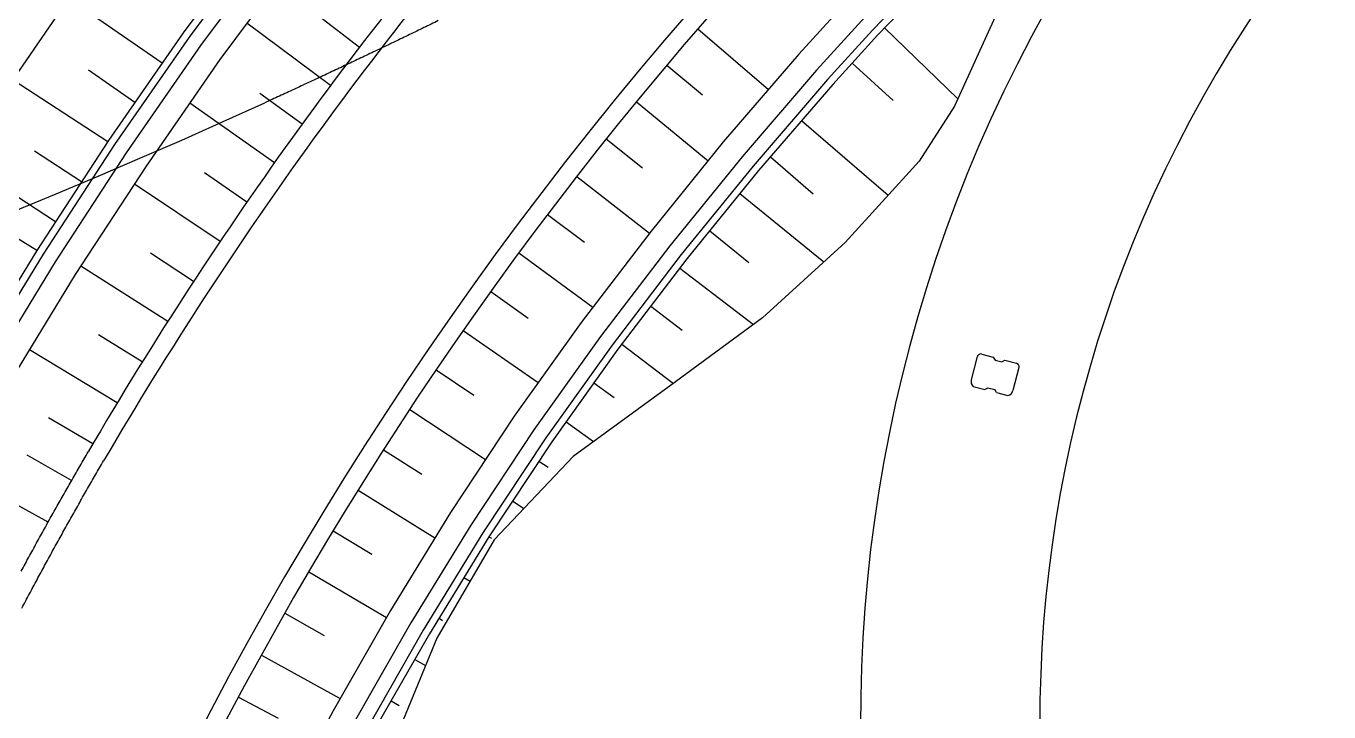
# Model space of a CAD drawing. Header units: inches. Extents: x 499362 to 502582, y 2541888 to 2545349.
# Drawn here: x 501155.8 to 501210.3, y 2543655.2 to 2543683.9 of the extents above; entities that cross this region are included whole.
import ezdxf

# ---------------------------------------------------------------- set-up
doc = ezdxf.new("R2010")
doc.units = ezdxf.units.IN
doc.layers.add('0-段落划分', color=2, linetype='Continuous')
doc.layers.add('桥-立柱', color=5, linetype='Continuous')

# ---------------------------------------------------------------- blocks, each defined once
blk = doc.blocks.new('A$C035667EC')
at = {"layer": '桥-立柱', "color": 1, "linetype": 'Continuous'}
for p, q in [((501195.738, 2543670.157), (501196.222, 2543670.031)), ((501195.302, 2543669.083), (501195.555, 2543670.05)), ((501196.222, 2543670.031), (501196.293, 2543669.909)), ((501196.293, 2543669.909), (501196.584, 2543669.833)), ((501196.584, 2543669.833), (501196.706, 2543669.904)), ((501196.706, 2543669.904), (501197.189, 2543669.777)), ((501197.296, 2543669.594), (501197.043, 2543668.627)), ((501195.383, 2543668.803), (501195.867, 2543668.676)), ((501195.867, 2543668.676), (501195.989, 2543668.748)), ((501195.989, 2543668.748), (501196.279, 2543668.672)), ((501196.351, 2543668.55), (501196.279, 2543668.672)), ((501196.351, 2543668.55), (501196.834, 2543668.423))]:
    blk.add_line(p, q, dxfattribs=at)
for centre, radius, start, end in [((501195.7, 2543670.012), 0.15, 75.3158, 165.3158), ((501197.151, 2543669.632), 0.15, 345.3158, 75.3158), ((501195.554, 2543669.005), 0.264, 162.7356, 229.8236), ((501196.785, 2543668.682), 0.264, 280.8081, 347.8961)]:
    blk.add_arc(centre, radius, start, end, dxfattribs=at)
blk = doc.blocks.new('A$C3A006F90')
at = {"layer": '0-段落划分', "color": 2, "linetype": 'Continuous'}
for p, q in [((501161.452, 2543682.328), (501157.541, 2543685.041)), ((501169.699, 2543682.99), (501167.962, 2543684.319)), ((501168.494, 2543681.394), (501164.999, 2543684)), ((501183.864, 2543683.772), (501186.811, 2543681.223)), ((501191.674, 2543683.801), (501194.74, 2543680.837)), ((501182.566, 2543682.251), (501184.053, 2543680.999)), ((501190.317, 2543682.332), (501192.03, 2543680.768)), ((501159.173, 2543679.04), (501155.21, 2543681.622)), ((501160.312, 2543680.684), (501158.362, 2543682.037)), ((501167.309, 2543679.783), (501165.543, 2543681.066)), ((501166.143, 2543678.158), (501162.607, 2543680.662)), ((501181.288, 2543680.713), (501184.292, 2543678.248)), ((501188.199, 2543679.924), (501191.82, 2543676.809)), ((501180.03, 2543679.158), (501181.547, 2543677.946)), ((501158.081, 2543677.364), (501156.103, 2543678.653)), ((501186.894, 2543678.408), (501188.684, 2543676.868)), ((501156.99, 2543675.688), (501153.039, 2543678.262)), ((501163.872, 2543674.866), (501160.288, 2543677.273)), ((501164.997, 2543676.519), (501163.217, 2543677.747)), ((501178.792, 2543677.587), (501181.839, 2543675.217)), ((501185.618, 2543676.869), (501189.134, 2543674.018)), ((501156.213, 2543674.497), (501154.204, 2543675.724)), ((501177.575, 2543676), (501179.116, 2543674.834)), ((501184.358, 2543675.315), (501186, 2543673.985)), ((501162.766, 2543673.199), (501160.967, 2543674.377)), ((501176.378, 2543674.398), (501179.473, 2543672.118)), ((501161.681, 2543671.519), (501158.048, 2543673.834)), ((501183.11, 2543673.753), (501186.194, 2543671.398)), ((501175.203, 2543672.779), (501176.761, 2543671.663)), ((501181.896, 2543672.163), (501183.207, 2543671.162)), ((501160.617, 2543669.826), (501158.792, 2543670.957)), ((501174.049, 2543671.146), (501177.184, 2543668.961)), ((501159.573, 2543668.12), (501155.897, 2543670.337)), ((501180.683, 2543670.573), (501182.842, 2543668.924)), ((501172.916, 2543669.498), (501174.486, 2543668.434)), ((501179.512, 2543668.952), (501180.361, 2543668.345)), ((501158.551, 2543666.401), (501156.693, 2543667.49)), ((501171.805, 2543667.835), (501174.979, 2543665.743)), ((501178.349, 2543667.325), (501179.502, 2543666.5)), ((501157.66, 2543664.864), (501155.797, 2543665.927)), ((501170.716, 2543666.157), (501172.309, 2543665.137)), ((501177.214, 2543665.679), (501177.595, 2543665.426)), ((501156.677, 2543663.123), (501152.921, 2543665.203)), ((501169.648, 2543664.466), (501172.863, 2543662.467)), ((501176.109, 2543664.011), (501176.582, 2543663.698)), ((501168.603, 2543662.761), (501170.224, 2543661.782)), ((501175.12, 2543662.517), (501175.228, 2543662.451)), ((501167.581, 2543661.042), (501170.835, 2543659.135)), ((501174.076, 2543660.812), (501174.332, 2543660.654)), ((501166.58, 2543659.31), (501168.223, 2543658.376)), ((501173.032, 2543659.106), (501173.18, 2543659.015)), ((501165.603, 2543657.566), (501168.896, 2543655.748)), ((501172.019, 2543657.381), (501172.473, 2543657.121)), ((501164.648, 2543655.808), (501166.305, 2543654.922)), ((501171.025, 2543655.645), (501171.365, 2543655.451))]:
    blk.add_line(p, q, dxfattribs=at)
at = {"layer": '0-段落划分', "color": 2, "flags": 128}
for points in [[(501173.001, 2543684.109, 0.00026), (501172.701, 2543683.962, 0.000262), (501172.4, 2543683.816, 0.000264), (501172.1, 2543683.669, 0.000265), (501171.799, 2543683.524, 0.000267), (501171.498, 2543683.378, 0.000269), (501171.196, 2543683.233, 0.00027), (501170.895, 2543683.088, 0.000272), (501170.594, 2543682.943, 0.000274), (501170.292, 2543682.799, 0.000275), (501169.99, 2543682.655, 0.000277), (501169.688, 2543682.511, 0.000279), (501169.386, 2543682.368, 0.00028), (501169.084, 2543682.225, 0.000282), (501168.781, 2543682.082, 0.000284), (501168.478, 2543681.94, 0.000286), (501168.176, 2543681.798, 0.000287), (501167.873, 2543681.656, 0.000289), (501167.569, 2543681.515, 0.000291), (501167.266, 2543681.374, 0.000292), (501166.963, 2543681.233, 0.000294), (501166.659, 2543681.093, 0.000296), (501166.355, 2543680.953, 0.000297), (501166.051, 2543680.813, 0.000298), (501165.748, 2543680.674, 0.000298)], [(501155.555, 2543661.071, 0.000513), (501155.715, 2543661.367, 0.000513), (501155.875, 2543661.663, 0.000514), (501156.036, 2543661.959, 0.000515), (501156.198, 2543662.255, 0.000516), (501156.36, 2543662.55, 0.000517), (501156.523, 2543662.845, 0.000517), (501156.687, 2543663.139, 0.000518), (501156.851, 2543663.433, 0.000519), (501157.016, 2543663.727, 0.00052), (501157.181, 2543664.021, 0.000521), (501157.347, 2543664.314, 0.000521), (501157.513, 2543664.607, 0.000522), (501157.68, 2543664.899, 0.000523), (501157.848, 2543665.192, 0.000524), (501158.016, 2543665.484, 0.000524), (501158.185, 2543665.775, 0.00052), (501158.353, 2543666.063, 0.00052)], [(501155.584, 2543659.532, 0.000505), (501155.741, 2543659.828, 0.000506), (501155.898, 2543660.124, 0.000507), (501156.056, 2543660.42, 0.000507), (501156.215, 2543660.715, 0.000508), (501156.374, 2543661.01, 0.000509), (501156.534, 2543661.305, 0.00051), (501156.694, 2543661.6, 0.00051), (501156.855, 2543661.894, 0.000511), (501157.017, 2543662.188, 0.000512), (501157.179, 2543662.481, 0.000513), (501157.342, 2543662.774, 0.000513), (501157.505, 2543663.067, 0.000514), (501157.669, 2543663.36, 0.000515), (501157.834, 2543663.652, 0.000516), (501157.999, 2543663.944, 0.000517), (501158.165, 2543664.236, 0.000517), (501158.331, 2543664.527, 0.000518), (501158.498, 2543664.818, 0.000519), (501158.666, 2543665.108, 0.00052), (501158.834, 2543665.398, 0.000517), (501159.002, 2543665.686)]]:
    blk.add_lwpolyline(points, format="xyb", dxfattribs=at)
at = {"layer": '0-段落划分', "color": 2, "linetype": 'Continuous', "flags": 128}
for points in [[(501165.551, 2543695.634), (501165.322, 2543695.366), (501161.812, 2543690.95), (501158.473, 2543686.405), (501155.293, 2543681.75), (501152.235, 2543677.017), (501152.235, 2543677.017)], [(501174.026, 2543695.182), (501170.493, 2543691.066), (501167.104, 2543686.83), (501163.867, 2543682.478), (501160.777, 2543678.023), (501157.817, 2543673.48), (501157.817, 2543673.48)], [(501200.34, 2543695.026), (501196.807, 2543691.672), (501193.348, 2543688.265), (501189.986, 2543684.787), (501188.083, 2543682.701)], [(501201.021, 2543694.295), (501197.503, 2543690.956), (501194.063, 2543687.567), (501190.721, 2543684.11), (501188.83, 2543682.038)], [(501201.021, 2543694.295), (501197.503, 2543690.956), (501194.063, 2543687.567), (501190.721, 2543684.11), (501188.83, 2543682.038)], [(501201.43, 2543693.856), (501197.922, 2543690.526), (501194.493, 2543687.148), (501191.163, 2543683.704), (501189.279, 2543681.64)], [(501201.43, 2543693.856), (501197.922, 2543690.526), (501194.493, 2543687.148), (501191.163, 2543683.704), (501189.279, 2543681.64)], [(501201.635, 2543693.636), (501198.131, 2543690.311), (501194.708, 2543686.939), (501191.383, 2543683.5), (501189.503, 2543681.44)], [(501171.221, 2543693.447), (501169.725, 2543691.704), (501166.316, 2543687.444), (501163.059, 2543683.066), (501159.95, 2543678.584), (501156.974, 2543674.015), (501156.974, 2543674.015)], [(501171.221, 2543693.447), (501169.725, 2543691.704), (501166.316, 2543687.444), (501163.059, 2543683.066), (501159.95, 2543678.584), (501156.974, 2543674.015), (501156.974, 2543674.015)], [(501202.503, 2543692.703), (501199.191, 2543689.223), (501196.648, 2543685.046), (501194.603, 2543680.534), (501193.115, 2543678.234)], [(501169.525, 2543692.394), (501169.263, 2543692.088), (501165.843, 2543687.812), (501162.574, 2543683.42), (501159.454, 2543678.922), (501156.467, 2543674.336), (501156.467, 2543674.336)], [(501169.525, 2543692.394), (501169.263, 2543692.088), (501165.843, 2543687.812), (501162.574, 2543683.42), (501159.454, 2543678.922), (501156.467, 2543674.336), (501156.467, 2543674.336)], [(501168.726, 2543691.897), (501165.606, 2543687.996), (501162.332, 2543683.596), (501159.206, 2543679.09), (501156.213, 2543674.497), (501156.213, 2543674.497)], [(501188.083, 2543682.701), (501184.94, 2543679.049), (501181.907, 2543675.305), (501178.982, 2543671.475), (501176.178, 2543667.554), (501173.516, 2543663.534), (501173.516, 2543663.534)], [(501188.83, 2543682.038), (501185.709, 2543678.41), (501182.695, 2543674.692), (501179.79, 2543670.887), (501177.004, 2543666.992), (501174.36, 2543662.999), (501174.36, 2543662.999)], [(501188.83, 2543682.038), (501185.709, 2543678.41), (501182.695, 2543674.692), (501179.79, 2543670.887), (501177.004, 2543666.992), (501174.36, 2543662.999), (501174.36, 2543662.999)], [(501189.279, 2543681.64), (501186.17, 2543678.026), (501183.168, 2543674.323), (501180.275, 2543670.533), (501177.5, 2543666.655), (501174.866, 2543662.678), (501174.866, 2543662.678)], [(501189.279, 2543681.64), (501186.17, 2543678.026), (501183.168, 2543674.323), (501180.275, 2543670.533), (501177.5, 2543666.655), (501174.866, 2543662.678), (501174.866, 2543662.678)], [(501189.503, 2543681.44), (501186.4, 2543677.835), (501183.405, 2543674.139), (501180.517, 2543670.357), (501177.748, 2543666.486), (501175.12, 2543662.517), (501175.12, 2543662.517)], [(501193.115, 2543678.234), (501190.018, 2543674.826), (501186.569, 2543671.675), (501182.665, 2543668.794), (501178.643, 2543665.878), (501175.335, 2543662.381), (501175.335, 2543662.381)], [(501156.213, 2543674.497), (501153.355, 2543669.818), (501150.651, 2543665.049), (501148.105, 2543660.194), (501145.718, 2543655.259), (501143.489, 2543650.251), (501143.489, 2543650.251)], [(501156.467, 2543674.336), (501153.613, 2543669.666), (501150.914, 2543664.905), (501148.373, 2543660.059), (501145.99, 2543655.132), (501143.764, 2543650.133), (501143.764, 2543650.133)], [(501156.467, 2543674.336), (501153.613, 2543669.666), (501150.914, 2543664.905), (501148.373, 2543660.059), (501145.99, 2543655.132), (501143.764, 2543650.133), (501143.764, 2543650.133)], [(501156.974, 2543674.015), (501154.13, 2543669.361), (501151.44, 2543664.618), (501148.908, 2543659.788), (501146.534, 2543654.879), (501144.316, 2543649.898), (501144.316, 2543649.898)], [(501156.974, 2543674.015), (501154.13, 2543669.361), (501151.44, 2543664.618), (501148.908, 2543659.788), (501146.534, 2543654.879), (501144.316, 2543649.898), (501144.316, 2543649.898)], [(501157.817, 2543673.48), (501154.991, 2543668.854), (501152.317, 2543664.138), (501149.8, 2543659.337), (501147.44, 2543654.457), (501145.235, 2543649.506), (501145.235, 2543649.506)], [(501173.516, 2543663.534), (501170.998, 2543659.421), (501168.603, 2543655.236), (501166.33, 2543650.982), (501164.191, 2543646.659), (501162.207, 2543642.26), (501162.207, 2543642.26)], [(501174.36, 2543662.999), (501171.859, 2543658.914), (501169.48, 2543654.757), (501167.222, 2543650.532), (501165.096, 2543646.237), (501163.126, 2543641.868), (501163.126, 2543641.868)], [(501174.36, 2543662.999), (501171.859, 2543658.914), (501169.48, 2543654.757), (501167.222, 2543650.532), (501165.096, 2543646.237), (501163.126, 2543641.868), (501163.126, 2543641.868)], [(501174.866, 2543662.678), (501172.376, 2543658.609), (501170.006, 2543654.469), (501167.758, 2543650.261), (501165.64, 2543645.984), (501163.678, 2543641.632), (501163.678, 2543641.632)], [(501174.866, 2543662.678), (501172.376, 2543658.609), (501170.006, 2543654.469), (501167.758, 2543650.261), (501165.64, 2543645.984), (501163.678, 2543641.632), (501163.678, 2543641.632)], [(501175.12, 2543662.517), (501172.635, 2543658.457), (501170.27, 2543654.325), (501168.025, 2543650.126), (501165.912, 2543645.857), (501163.954, 2543641.515), (501163.954, 2543641.515)], [(501175.335, 2543662.381), (501172.948, 2543658.272), (501171.126, 2543653.857), (501169.958, 2543649.149), (501169.129, 2543644.359), (501167.886, 2543639.836), (501167.886, 2543639.836)]]:
    blk.add_lwpolyline(points, dxfattribs=at)
at = {"layer": '0-段落划分', "color": 2}
for centre, radius, start, end in [((501251.667, 2543654.778), 61, 73.08789, 223.58525), ((501251.667, 2543654.778), 53.5, 73.0879, 223.5852), ((501299.783, 2543583.53), 163.75, 138.40031, 149.73393), ((501048.962, 2543936.256), 272, 243.98042, 294.55733), ((501299.783, 2543583.53), 163, 138.40031, 149.73393), ((501299.783, 2543583.53), 154, 138.40031, 289.75385), ((501299.783, 2543583.53), 153.25, 138.40031, 205.35579), ((501048.962, 2543936.256), 281, 245.50577, 294.55733)]:
    blk.add_arc(centre, radius, start, end, dxfattribs=at)
at = {"layer": '0-段落划分', "color": 2, "linetype": 'Continuous'}
blk.add_blockref('A$C035667EC', (0, 0), dxfattribs=at)

msp = doc.modelspace()

# ---------------------------------------------------------------- block references
at = {"layer": '0-段落划分'}
msp.add_blockref('A$C3A006F90', (0, 0), dxfattribs=at)

doc.saveas('drawing.dxf')
